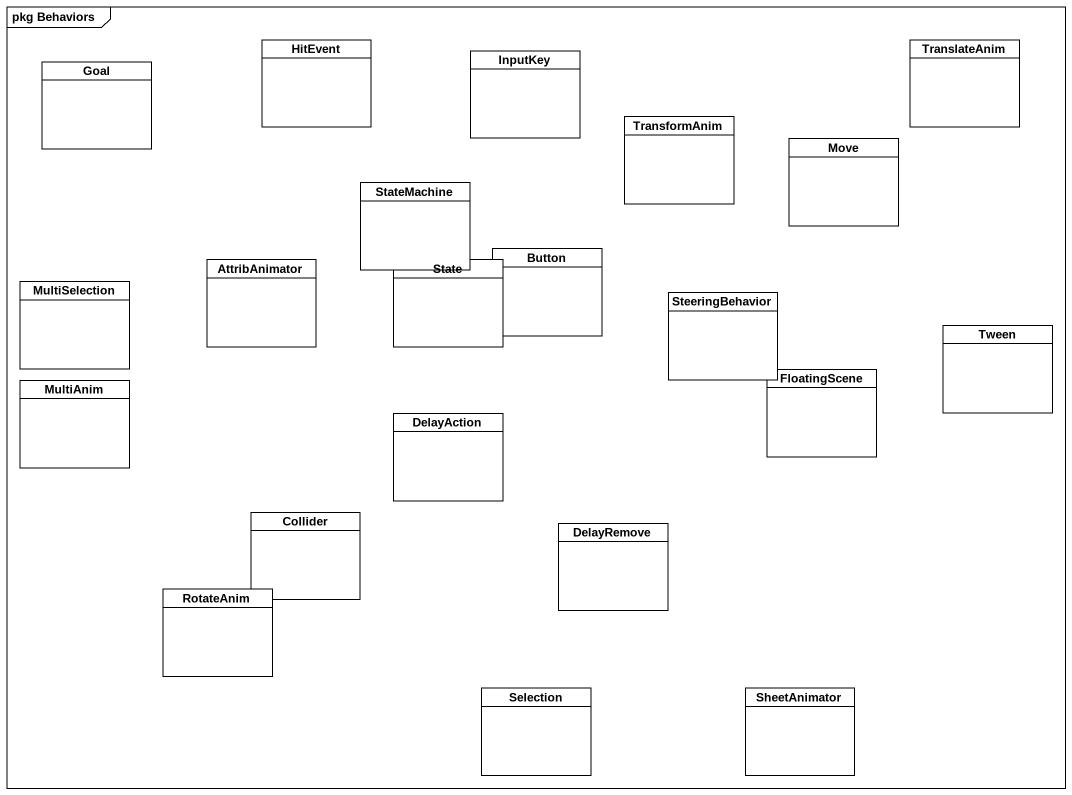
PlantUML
@startuml
mainframe pkg Behaviors
hide circle
hide empty members
class Goal
class HitEvent
class InputKey
class TranslateAnim
class TransformAnim
class Move
class StateMachine
class AttribAnimator
class "State" as State_
class Button
class MultiSelection
class SteeringBehavior
class Tween
class FloatingScene
class MultiAnim
class DelayAction
class Collider
class DelayRemove
class RotateAnim
class Selection
class SheetAnimator
@enduml
